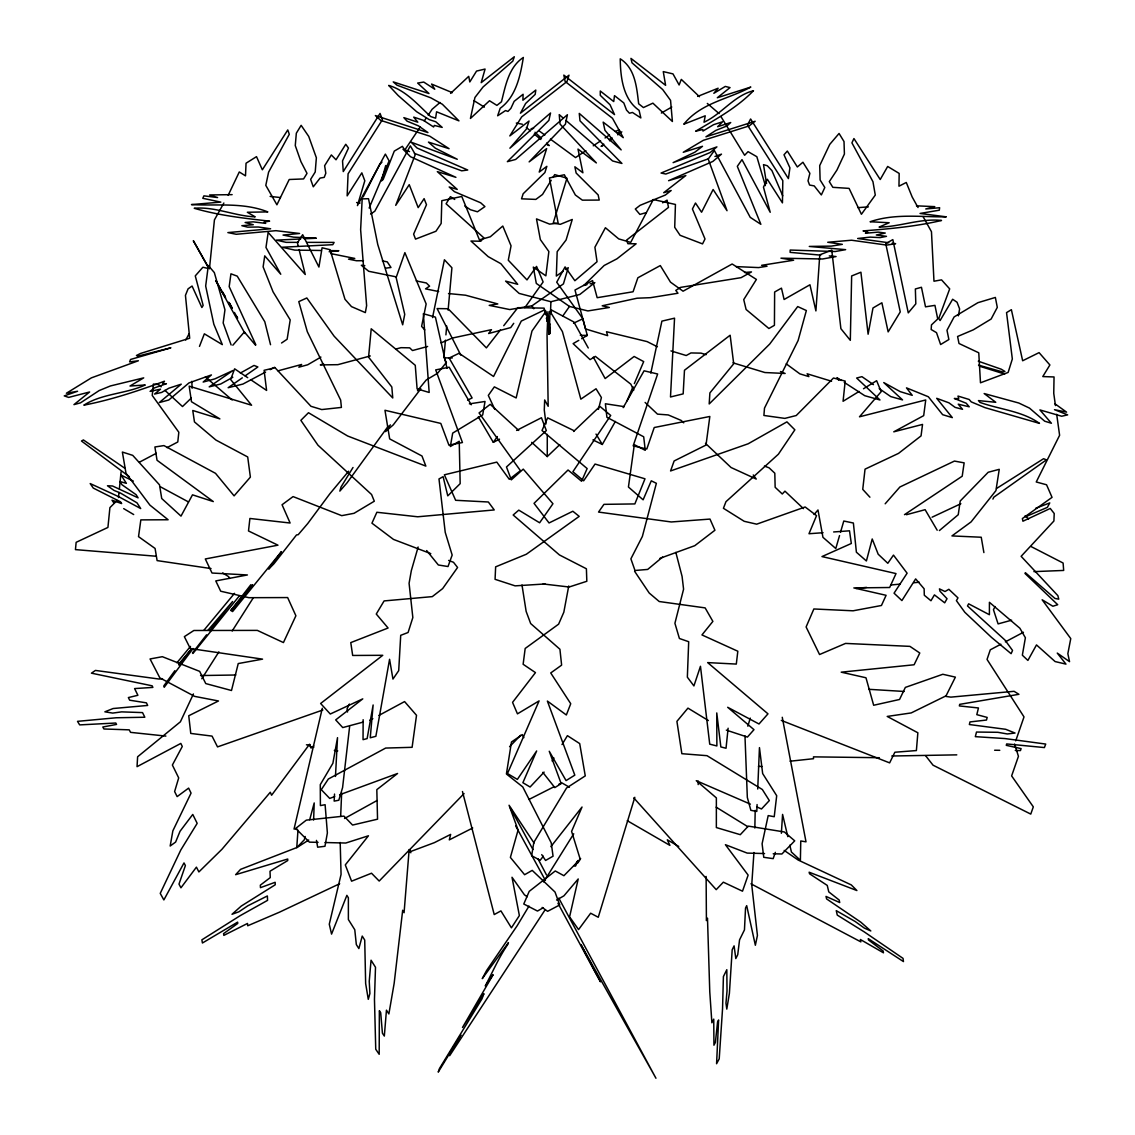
<?xml version="1.0" encoding="UTF-8"?>
<svg xmlns="http://www.w3.org/2000/svg" width="1135" height="1135" viewBox="0 0 1135 1135"><rect width="100%" height="100%" fill="white"/><g stroke="black" fill="none" stroke-linecap="round" stroke-linejoin="round"><path stroke-width="1.5" d="M363.143 719.703L363.044 739.665L367.13 738.601L373.131 704.977L370.251 737.778L375.869 736.303L389.575 659.293L392.951 679.07L398.711 670.643L400.712 635.33L408.089 632.493L412.842 617.539L409.082 583.291L411.324 570.664L418.148 547.013M754.846 828.025L755.201 810.319M313.615 819.995L314.211 802.942L309.699 819.711M549.198 334.059L549.993 311.288L562.407 331.59L580.836 399.165L596.045 388.766L601.408 397.548L598.429 409.366M549.908 327.178L549.638 333.96L547.964 311.714L547.042 334.91L548.177 406.302L544.672 399.974L544.275 410.033L545.992 423.937M550.447 313.6L550.915 301.726L579.815 294.476L594.853 282.643L590.129 283.849M531.705 442.324L547.254 456.568L547.283 434.379M340.684 815.895L341.649 792.868M757.088 804.559L756.79 811.454L750.859 810.319L747.327 797.423L744.971 735.891M757.726 789.024L759.457 747.625L762.663 773.573L776.695 795.72L774.226 816.718L768.196 815.597L762.096 843.773L763.756 857.308L773.176 858.642L775.333 852.342M334.527 794.06L334.158 801.111L338.798 800.246L342.586 787.591L349.608 726.627M335.463 776.439L337.521 737.665L332.881 763.288L320.283 784.64L320.396 805.58L325.107 804.715L327.377 832.934L324.965 846.284L317.658 847.192L316.466 840.397M781.362 833.303L782.582 814.419L787.803 836.651M753.938 852.484L751.739 884.86L757.428 935.424L755.357 945.271L746.688 905.659L745.539 908.043L744.461 929.877L739.552 939.865L737.736 954.677L735.806 958.564L734.09 945.866L732.189 949.754L729.394 993.366L726.797 1009.1L725.974 1003.141L727.024 990.926L726.811 969.701L723.406 976.582L722.541 1008.831L719.207 1058.856L716.582 1063.736L718.611 1019.968L717.575 1021.982L715.39 1042.441L713.943 1045.207L713.745 1019.131L711.886 1022.791L709.772 991.848L707.488 918.172L706.41 920.584L706.126 876.447M297.98 830.196L296.76 847.632L304.279 839.843L305.187 836.495M445.445 340.174L443.856 357.823L452.269 357.979M445.913 334.882L446.708 326.043M448.126 310.153L451.914 267.775L444.423 259.773L432.534 317.587M118.494 497.556L119.019 492.42M119.359 488.986L121.09 471.848M209.45 268.796L214.43 219.892L223.865 203.009M728.117 728.216L726.031 748.235L720.853 746.943L716.767 712.936L716.866 745.95L709.73 744.163L700.465 666.288L693.911 685.923L687.356 677.184L688.69 641.715L679.411 638.494L674.914 623.285L683.582 589.178L682.078 576.41L675.836 552.404M548.872 334.343L549.993 323.915M551.128 313.501L551.511 310.025L573.884 322L588.256 347.977M958.394 315.828L959.614 308.919L957.046 302.25L952.648 299.257L940.092 320.567L938.773 318.41L949.683 288.886L941.539 279.863L933.977 281.21L931.466 231.696L923.067 216.601M409.877 849.987L409.508 851.945L434.379 842.652L450.652 834.409L449.304 839.872L472.727 827.982M568.734 585.986L563.825 612.219L558.604 624.165L525.179 648.468L523.136 664.273L535.465 672.615L512.552 702.366L517.461 713.844L539.097 700.891L507.473 773.531L517.361 779.419L536.656 750.959L522.88 782.71L530.088 787.009L544.105 772.112M650.809 373.131L661.889 321.134L674.545 318.169L670.501 396.98L683.171 393.873L684.476 370.251L730.145 335.222L733.707 363.796L709.886 392.937L709.191 403.947L769.743 344.018L797.706 306.564L806.361 310.536L798.118 340.514L764.493 408.132L763.898 415.467L784.853 418.389L796.245 415.523L833.473 378.012L845.192 381.09L843.078 401.265L859.124 391.433M322.312 708.24L294.036 829.089L296.746 828.663M385.701 165.568L381.459 180.891L383.133 179.543L394.285 151.111L402.386 146.33L404.769 150.033L420.376 126.765M839.545 535.578L835.786 548.531L822.946 537.309L817.98 509.984L814.065 514.51M840.496 532.343L843.787 521.022L853.378 523.022L856.4 552.22L866.402 560.974L872.219 538.983L878.178 554.206L887.811 563.286L893.472 555.114L907.106 573.203L894.054 593.179L901.899 600.571L915.647 578.907L924.131 588.781L924.301 595.237L930.955 600.741L934.431 594.882L944.689 602.827L947.03 598.727L940.007 591.236L939.439 588.881L945.015 591.534L948.846 589.292L957.968 597.875L956.408 600.656L964.821 612.29L991.579 637.473L1011.115 653.675L1012.548 650.454L1005.028 640.112L967.502 605.962L968.637 603.834L989.408 614.73L989.422 602.316L1019.883 628.237L1025.387 637.756L1022.351 655.207L1027.899 660.414L1036.496 644.921L1055.11 661.563L1065.964 664.117L1057.253 653.079L1069.539 661.648L1067.851 653.675L1070.759 638.594L1042.143 599.777L1052.869 606.232L1057.721 604.714L1024.99 573.445L1025.359 572.678L1054.968 598.457L1058.771 599.166L1057.863 595.634L1021.131 556.32L1053.904 521.008L1054.216 513.517L1050.258 508.452L1022.919 521.22L1022.394 518.553L1052.046 497.357L1046.555 484.773L1036.241 481.978L1059.608 435.301L1056.685 414.318M747.851 726.201L750.249 718.115M634.805 797.295L598.259 917.264L590.654 913.221L578.566 929.608L569.586 916.867L578.212 878.958L563.939 895.827L556.59 900.055M1015.726 740.857L1024.011 716.909L987.039 659.421L990.288 649.816L1000.843 644.24M199.476 346.388L204.357 333.832L222.332 344.629L213.82 324.199L205.676 286.02L208.315 265.519L214.331 272.599L224.957 309.784L223.169 322.964L231.129 344.955M369.145 208.06L389.121 160.915L385.361 154.09L357.426 205.605L364.803 180.791L361.838 172.861L347.154 195.873L348.076 173.825L382.452 119.643L380.041 113.443L343.267 171.584L342.529 160.872L348.488 148.061L345.764 144.287L336.017 159.78L331.363 154.942L324.61 165.724L325.816 173.215L324.227 177.372L320.084 178.081L313.274 186.821L310.635 179.344L315.218 172.009L316.367 157.765L308.72 136.427L301.144 125.332L296.334 133.206L295.27 145.578L300.931 161.652L307.017 173.385L303.57 178.933L289.212 179.5L276.912 204.782L265.803 185.36L268.598 172.165L289.297 134.285L287.765 129.943L262.341 169.81L256.51 156.644L246.04 163.213L245.5 175.854L239.286 171.967L228.163 195.334M627.017 400.854L633.018 386.723M634.351 383.587L643.687 361.597L634.124 356.475L605.154 378.551L593.321 357.156M575.558 866.076L577.942 860.557L574.48 866.005M992.912 499.102L993.792 497.201L1046.427 459.874L1043.59 458.71L996.558 488.476M193.432 693.939L180.394 721.803L137.619 756.775L137.037 766.678L180.82 743.425L182.281 746.475L172.378 765.047L178.692 777.901L174.62 791.563L177.145 796.6L188.623 788.116L191.063 793.11L172.861 830.834L170.179 846.015L175.613 842.071L180.054 831.246L192.766 814.448L197.178 823.357L180.763 850.058L160.234 893.387L163.866 899.942L183.998 862.912L185.388 865.565L178.989 884.122L180.947 887.811L196.426 867.14L198.88 871.935L221.963 849.264L270.286 792.244L271.577 795.252L309.571 744.219L311.047 748.078L313.771 745.979M349.381 704.069L347.069 708.765L347.537 712.014M363.186 196.88L379.672 164.462L381.956 162.121M995.083 606.558L993.451 609.694L998.091 623.895L1011.625 620.192M185.771 340.018L188.992 333.945M592.938 439.898L602.316 444.466L615.354 421.44M623.186 407.635L644.07 370.805L657.647 373.997L633.174 445.856L646.794 449.02L654.228 427.526L709.829 416.474L706.013 445.062L674.133 460.966L670.572 470.954L748.164 443.785L786.924 421.865L794.855 429.824L778.383 454.213L725.96 501.684L723.435 508.296L744.205 521.305L756.69 524.171L805.155 506.976L816.533 515.645L808.985 533.734L823.074 532.712M528.995 906.085L517.149 925.763L486.56 970.581L482.276 978.64L508.437 942.66L507.728 944.476C498.804 957.585 492.604 972.042 485.283 985.96L493.101 974.681L462.498 1027.487L483.921 993.65L481.964 998.857L439.5 1068.489L438.224 1072.107L460.895 1035.063L449.644 1055.706L545.155 909.745M552.107 760.947L553.908 757.967M562.009 744.588L567.415 735.664L579.701 743.595L585.263 775.886L566.564 787.988L533.833 842.383L531.648 855.662L540.132 860.316L543.353 856.216M353.013 467.478L341.025 487L339.847 491.1L347.182 482.673L388.227 426.178M551.213 180.281L542.516 194.468L535.848 199.405L521.533 198.824L523.164 193.759L544.899 172.548L546.857 166.348L539.21 172.08L546.659 148.6L529.137 161.879L565.4 124.212L567.415 114.734L515.63 159.453L507.359 161.667L548.886 120.367L550.546 112.989L509.899 148.203L526.399 129.078L529.038 121.019L509.814 135.93L521.66 116.905L567.003 81.536L569.004 75.194L520.426 113.202L525.604 103.512L535.195 94.389L535.791 90.076L522.909 100.221L523.093 94.29L514.155 101.341L510.892 108.35L507.955 111.429L505.529 110.563L497.655 115.784L500.195 108.279C515.999 96.801 520.398 75.733 523.334 57.459C508.664 67.178 505.501 85.877 501.471 101.767L496.903 105.385L489.497 100.745L470.443 118.451L474.927 97.496L483.084 86.955L512.821 61.106L514.297 56.75L481.197 82.656L485.085 69.051L476.544 71.079L469.805 81.947L468.741 76.329L450.609 93.396M552.958 177.457L554.703 174.62L566.961 178.209L553.227 223.027L560.335 224.319L572.253 219.466L566.095 239.996L557.172 251.686L556.349 276.032L562.946 271.393M543.722 881.923L573.742 833.785M577.8 862.983L580.638 858.528M201.789 678.744L218.885 651.873M232.178 630.989L253.062 598.159M424.277 120.948L426.221 118.04M428.179 115.132L432.08 109.3L440.025 102.49M478.303 416.8L493.314 442.338L497.357 436.564M562.69 316.126L569.486 306.45L587.916 310.933L609.339 307.471L602.203 305.783L637.118 298.207L650.454 297.682L677.978 293.241L675.779 290.418L680.603 287.368L741.07 277.664L751.483 271.918L744.503 272.499M513.729 323.319L510.707 327.589L488.632 333.52L491.469 329.675L452.269 338.074L441.075 342.869M524.852 307.628L543.126 281.962L536.543 266.399L526.995 279.905L508.296 260.227L511.048 245.827L502.791 226.049L490.306 236.775L479.424 239.868L461.775 196.468L441.813 200.682L441.16 223.467L435.939 231.256L415.523 239.116L413.622 234.15L426.49 204.711L424.107 198.653L418.177 207.62L409.238 184.664L395.718 205.35L415.311 154.516L410.345 145.847L374.791 211.238L370.592 214.061M390.355 424.859L385.545 431.612L393.263 424.873L420.815 388.794L417.524 390.695L426.221 380.012L437.628 373.216L446.381 362.462L444.707 359.369M174.889 670.672L163.823 685.866L164.22 687.271L193.049 648.525M178.919 665.138L191.815 648.525L178.663 664.188M206.584 634.805L192.496 652.852L192.922 653.49L239.343 595.889M209.833 630.649L232.59 601.507L208.045 630.18M500.478 329.859L486.39 347.877L448.126 308.748L437.103 308.564L460.782 355.071M503.741 325.702L517.83 307.67L544.105 308.138L545.708 314.792L544.573 309.898L521.291 321.063L493.555 376.48L459.037 353.283L449.12 358.036L472.117 397.945L467.592 400.13M550.872 846.653L582.028 807.028L571.6 831.387L580.198 859.181L563.911 875.709L555.256 870.971L529.208 891.372L523.774 903.999L537.493 911.05L543.367 907.674M250.849 584.709L230.76 610.602L252.594 584.823L231.795 611.141L232.604 611.552L281.409 551.653L268.697 569.075L273.961 563.74L296.519 534.926L298.193 534.698L307.698 523.59L329.774 493.881L348.658 471.195M176.946 662.741L190.496 646.411M204.045 630.081L234.534 593.335M232.859 345.196L244.38 331.959L255.46 345.097M885.172 503.798L899.913 486.986L954.422 461.08L964.14 462.853L962.21 476.203L904.481 514.666M464.059 793.592L379.189 881.044L371.514 873.226L351.595 881.186L345.295 864.898L368.449 835.786L345.764 843.035L324.979 842.525M509.572 746.688L520.639 735.281M117.118 500.464L109.911 507.629L107.924 527.434L76.144 542.317L75.449 549.624L156.318 556.249M191.304 398.059L182.508 406.543L164.915 390.341M547.254 456.568L559.796 444.622M573.601 431.484L599.947 406.415L610.701 415.453L572.891 471.72L583.645 480.8L595.038 464.059L644.992 478.8L634.862 503.926L603.948 504.351L598.542 512.069L671.267 521.972L709.985 519.078L714.922 530.244L694.776 545.68L659.903 558.363M939.383 530.556L958.238 514.722L960.238 500.989L988.202 472.259L999.254 469.322L995.92 490.646L971.092 521.901L951.953 535.919L981.236 537.238L983.889 552.589M662.57 557.086L647.688 569.429L634.99 570.494L630.89 558.831L642.367 536.458L656.37 483.311L651.291 480.814L643.119 499.811L628.435 487.028L634.323 444.679L645.262 450.34L643.701 436.791L606.913 417.311L605.381 403.762L624.222 406.642M603.777 144.173L601.082 146.358L602.756 145.805M609.197 139.818L611.893 137.633M617.298 133.263L620.008 131.093M609.566 140.825L612.29 138.825M617.738 134.838L621.824 131.844M565.585 269.534L568.238 267.69L563.428 283.892L532.003 305.797L509.728 309.557L489.213 305.358L497.797 303.953L465.563 295.214L448.524 293.554M242.323 377.827L228.149 387.716L242.904 384.07L265.59 372.053M245.146 375.855L257.886 366.96L254.041 365.442L240.379 373.046M281.551 343.011L287.141 339.223L290.205 319.9L273.067 291.851L263.121 266.867L264.739 255.872L280.771 274.244L265.973 247.444L268.172 232.434L305.258 274.514L299.072 249.53M585.873 150.714L575.53 157.566L550.404 139.137M593.25 145.805L600.628 140.896M605.054 137.959L609.481 135.022M308.706 840.028L297.058 847.462L240.592 869.353L235.626 874.688L287.723 859.025L287.737 860.557L270.002 871.212L270.272 877.596L260.326 885.158L260.468 887.655L275.152 882.292L275.238 884.775L241.244 906.085L232.008 914.285L238.889 911.802L247.87 905.773L267.363 895.955L267.562 900.353L240.237 915.633L201.874 939.837L202.427 943.001L237.626 922.131L237.768 923.422L223.581 933.623L223.822 935.396L247.501 923.45L247.7 925.777L279.494 912.171L339.663 883.725M863.508 388.752L876.631 380.707L881.157 391.688L859.493 416.8L925.734 399.96L923.691 415.637L893.77 431.825L922.542 424.419L921.053 435.897L898.537 453.376L865.04 469.152L862.742 489.369L869.907 497.201M662.641 202.81L667.096 200.143L668.472 207.393L626.477 240.18L627.91 243.713L636.125 243.784L616.958 258.808L604.175 265.476L583.816 285.467L586.965 284.658M320.907 357.099L307.684 364.789L298.831 367.187L301.612 364.463L278.047 370.833M661.35 113.046L671.778 107.03M578.807 340.344L573.118 343.621L590.072 359.625L595.364 356.39L630.847 384.197L633.756 390.128M581.645 338.698L587.32 335.421L574.991 290.049L592.569 280.572L597.166 297.696L633.075 291.766L637.87 277.777L660.3 265.576L670.487 282.133L683.057 291.198L732.16 264.001L756.407 279.437L743.737 299.612L746.106 309.486L768.892 328.512L774.425 325.319L774.637 292.007L781.462 288.148L784.101 299.498L809.95 284.772L815.909 310.919L819.782 254.822L831.756 250.154L840.893 328.668L850.314 340.33L851.647 275.961L860.912 272.216L868.105 334.215L872.985 307.982L881.881 302.79L888.152 331.888L900.254 311.926L885.74 243.642L892.819 239.613L908.27 312.863L915.817 303.854L915.363 288.971L921.45 287.283L925.507 306.833L934.942 305.372L937.737 318.992L931.48 324.88L931.168 329.519L936.503 332.654L940.617 344.529L948.874 339.535L946.987 330.257L954.109 316.949L977.902 302.69L995.367 297.441L997.296 307.372L991.153 319.006L973.319 329.817L957.585 336.485L959.004 343.494L978.767 352.801L980.484 382.793L1008.135 372.436L1012.335 358.986L1006.546 312.622L1011.384 309.685L1022.649 360.76L1039.078 352.63L1049.889 364.973L1042.781 376.565L1054.046 376.962L1053.748 393.334L1055.451 405.578M232.803 377.274L220.658 384.027L209.195 386.879L232.973 370.507L214.884 378.877L203.165 382.055L211.422 374.933L188.992 382.906L168.774 400.002L159.297 402.556L181.26 384.169L168.931 388.184L161.709 392.398L154.559 394.058L160.517 389.163L150.104 391.376L154.275 387.971L166.405 383.715L162.589 383.829L164.476 381.218C138.399 390.809 111.556 399.79 83.848 405.167C102.107 393.49 126.028 393.873 145.252 384.964L130 386.028L143.705 377.87L110.45 385.943L99.156 390.568L80.486 402.854L73.945 404.627L89.622 391.986L68.639 397.406L64.241 395.888L77.591 391.249L66.397 393.235L91.396 377.856L138.371 360.76L129.603 361.881L130.539 359.469L170.888 347.807L137.832 356.163L136.47 355.51L140.513 353.453L189.687 338.23L185.445 295.37L188.07 288.857L192.07 286.048L201.874 307.528L203.151 305.443L195.263 275.89L202.895 267.236L207.804 268.399M344.543 818.491L377.004 800.544M369.811 720.314L372.833 718.682M378.877 715.433L404.571 701.586L416.517 715.305L412.104 747.312L385.659 748.064L328.356 779.007L321.29 789.676L329.703 798.416L334.669 796.586M270.13 369.655L274.656 367.258M1005.369 641.842L1023.458 632.266M139.477 462.158L156.332 453.276M167.058 447.63L177.784 441.983L178.833 432.265L152.232 395.448L153.409 384.056L158.63 384.552L161.156 386.865M493.314 442.338L499.528 439.16M516.609 430.435L541.452 417.737L546.332 430.591L506.48 466.982L511.303 479.85L523.249 469.124L552.944 503.741L539.622 522.781L518.78 510.14L513.176 515.006L559.442 554.944L586.398 568.777L586.823 581.276L569.146 587.008L543.14 583.957M528.981 799.451L553.979 786.782M558.661 784.399L561.782 782.824L569.401 787.222M573.558 323.22L582.822 318.751L556.717 282.204L565.074 266.895L574.877 280.728L597.053 261.731L594.91 247.231L605.409 227.738L618.717 238.903L630.705 242.393L653.292 199.547L675.438 204.456L674.715 227.312L680.078 235.3L702.537 243.897L705.005 238.974L692.421 209.01L695.485 203.023L701.572 212.231L713.12 189.502L727.024 210.713L708.212 159.056L714.369 150.515L750.235 217.352L760.861 224.304L737.31 166.348L741.992 159.624L770.211 212.288L763.472 187.119L767.331 179.245L782.441 202.867L782.809 180.678L747.483 125.12L750.604 118.976L788.399 178.592L789.917 167.852L784.001 154.786L787.335 151.069L797.352 166.973L802.927 162.248L809.879 173.329L808.021 180.82L809.567 185.048L814.206 185.899L821.343 194.936L824.819 187.502L820.108 179.968L819.711 165.596L829.756 144.372L839.063 133.462L844.014 141.549L844.412 154.034L836.963 170.023L829.302 181.628L832.849 187.332L849.079 188.382L861.408 214.274L875.284 195.078L872.957 181.699L851.917 142.854L853.931 138.541L880.221 179.529L887.683 166.462L899.175 173.428L898.963 186.197L906.283 182.48L912.171 196.979L918.045 207.535M932.09 517.191L960.863 503.727M615.269 131.49L619.355 129.702M1025.529 516.751L1047.378 507.359L1049.761 502.904L1035.602 508.324M339.635 794.77L397.562 773.488L376.82 789.648L377.544 819.186L352.574 825.06L343.962 816.122L306.308 820.137L295.668 828.422L309.401 842.142L318.055 842.354M697.67 96.418L718.129 88.218L713.844 93.311L725.293 86.43L730.032 87.594L717.32 97.752L750.817 87.069C728.088 99.383 701.26 102.661 683.767 124.24L705.246 115.798L704.026 122.211C721.605 114.195 733.891 95.666 753.484 90.729C736.7 107.995 715.745 119.26 695.656 131.22L702.82 129.504L702.948 131.064L713.574 124.666L722.64 121.757L717.632 126.709L730.713 122.537L726.911 125.971L715.859 130.397L705.942 136.796L755.158 121.261L749.114 125.942L703.303 140.329L683.256 152.289L702.508 146.302L694.861 152.189L673.112 162.631L716.909 146.883L710.155 152.544L661.052 173.059L665.819 174.024L708.396 158.815M714.937 156.474L721.491 154.133L712.865 161.425L668.586 180.692L685.852 175.528L663.705 192.709L671.182 190.51L665.337 195.05L640.083 205.336L635.316 209.024L639.885 214.43L646.326 212.585M323.546 363.739L320.325 364.902L337.861 364.675L370.28 355.95M322.893 709.985L217.523 746.901L212.046 736.104L190.765 733.437L188.75 715.745L218.473 700.976L194.667 696.379L159.836 677.865L150.061 658.953L162.348 656.697L199.661 671.367L205.761 683.582L231.497 690.506L238.236 663.564L262.554 659.137L190.311 648.553L184.367 636.65L193.858 630.492L257.347 630.393L283.438 642.566L295.894 615.766L287.637 597.563L248.877 597.691L220.701 591.221L215.778 580.921L247.416 574.963L212.018 573.033L205.307 558.959L277.962 545.183L248.508 530.967L249.899 518.468L290.12 523.022L282.062 504.749L293.071 496.591L341.72 515.659L354.049 513.304L374.309 501.216L371.585 494.519L317.97 445.204L300.86 420.333L308.479 412.729L347.665 436.01L425.852 466.102L421.979 456L389.674 438.904L384.964 410.274L440.806 423.426L448.921 445.161L462.442 442.536L435.698 369.897L449.162 367.215L471.238 404.769M395.86 349.055L400.981 347.679L409.664 347.835L412.502 350.545L427.625 346.473M906.439 514.708L925.124 509.686L937.169 530.215M363.044 722.13L342.742 727.578L335.69 719.902L362.774 698.862L330.285 714.014L320.623 703.487L382.75 655.306L352.673 655.462L350.772 642.609L388.085 628.01L376.267 614.035L384.098 600.926L432.293 596.627L442.65 588.597L457.575 567.486L453.503 562.293L448.637 560.435M469.393 403.861L485.028 401.478L482.687 414.942L452.695 433.102L450.34 446.523L459.235 441.26L460.172 483.652L447.772 495.867L443.104 476.657L438.99 478.956L445.232 532.372L452.17 555.072L448.013 566.535L438.351 564.989L426.661 550.56M385.701 268.158L390.993 267.491L387.262 261.873L382.381 260.894M329.15 251.771L338.84 250.721L330.015 250.608M790.045 761.216L813.511 758.705L813.483 756.861L879.37 757.712M162.489 678.702L159.042 679.042L95.425 670.43L91.438 673.168L152.161 685.824L152.885 687.413L134.597 688.576L137.888 695.287L128.369 697.571L129.702 700.21L146.415 702.849L147.678 705.445L113.117 708.524L104.874 711.815L112.691 713.092L121.601 711.872L142.528 712.596L144.826 717.235L116.181 717.774L77.506 721.349L79.677 724.896L115.784 723.023L116.564 724.414L102.803 727.01L103.923 728.982L129.234 729.848L130.568 732.359L165.88 736.09M856.045 588.427L866.572 587.391M891.145 584.979L899.927 584.114M913.973 582.737L919.236 582.212M531.137 128.638L533.62 128.397M857.975 207.662L868.36 206.854M833.643 531.96L849.505 530.811L851.321 543.481L821.981 556.576L896.012 573.586L889.656 587.504L853.832 587.93L886.094 595.308L881.441 605.494L853.08 610.8L813.866 608.97L806.105 626.96L819.555 654.526L845.561 643.417L909.929 646.368L919.776 653.008L914.115 664.769L841.205 672.175L865.977 677.765L873.666 705.261L899.544 699.472L905.361 687.399L942.816 674.275L955.386 677.127L946.051 695.826L911.221 712.922L887.215 716.44L917.86 732.77L916.385 750.561L894.862 752.235L889.641 762.876L781.306 720.413M545.041 583.972L515.106 585.859L495.073 579.318L495.64 566.847L526.328 554.249L579.205 516.368L572.849 511.247L549.056 522.965L534.032 503.358L568.039 470.003L581.574 481.254L587.15 468.571L542.019 430.505L547.637 417.85L574.197 430.775M300.676 238.974L276.344 240.138L286.148 242.351L298.136 242.365M304.152 238.804L316.325 238.222L293.554 237.144L283.041 235.044L299.583 233.484L275.933 230.675L236.25 234.278L227.865 232.59L270.612 228.773L258.34 227.014L247.685 227.142L241.854 225.695L253.261 224.716L245.132 222.488L253.062 221.836L265.689 223.368L264.001 222.119L269.605 221.155C244.408 218.303 218.885 215.494 194.241 208.287C214.941 206.4 234.846 216.09 255.191 216.856L247.345 212.259L267.832 211.905C243.145 202.129 216.941 206.031 191.475 204.584L220.8 202.115L202.782 198.299L203.917 195.858L217.594 197.547L209.634 194.965L232.136 194.638M1033.914 571.629L1063.679 570.437L1063.098 563.017L1031.162 546.602M891.798 756.009L956.791 754.86M200.555 675.552L235.825 674.999M363.455 260.709L356.532 260.752L348.516 259.135L354.744 258.425L331.065 253.658M306.705 242.365L334.116 242.408L332.796 244.692L282.161 247.246L294.745 250.111L321.205 250.48M994.615 750.235L999.779 750.306M1015.286 750.505L1020.45 750.561L1021.103 748.618L1006.263 745.326L1006.688 743.936L1044.399 747.568L1045.718 744.063L1004.929 738.559L975.334 736.658L976.497 732.047L997.835 732.302L1007.312 733.962L1015.045 733.04L1005.695 729.294L969.361 724.527L969.985 721.931L986.485 720.044L987.18 717.419L976.809 714.653L978.455 707.97L959.359 705.927L959.699 704.353L1018.904 694.308L1014.08 691.314L950.875 697.131L945.725 696.393M758.464 766.38L761.996 766.437M580.311 335.293L587.32 335.421M764.55 853.548L747.199 853.094L725.407 844.695L748.135 875.113L742.503 891.188L723.335 882.179L716.213 889.656L633.784 797.919M773.219 853.761L781.901 853.988L794.713 840.836L784.342 831.969L748.306 826.11L740.29 834.679L716.355 827.557L716.369 797.891L696.266 780.681L750.363 804.133M306.436 744.801L309.94 744.915L310.366 746.759L313.785 747.27M736.076 266.597L758.577 267.59L767.019 266.243L761.613 265.32L793.62 260.227L780.951 258.17L822.577 258.993L836.069 256.553L829.259 255.928M868.871 689.314L904.141 691.456M916.47 205.832L934.772 206.641L925.763 208.968L939.638 207.719L939.283 210.202L920.059 213.451L946.278 216.842C920.896 217.111 895.047 213.266 870.105 221.736L889.159 222.744L879.1 227.085C899.842 226.901 920.499 218.133 941.511 220.46C915.675 226.56 889.216 228.859 863.054 230.916L867.736 232.065L865.438 233.257L878.192 232.122L885.257 233.044L876.319 235.002L886.478 236.35L880.15 237.598L870.219 237.13L857.663 238.492L888.719 242.748M820.747 255.148L790.116 252.353L790.187 250.041L835.176 251.53L845.646 249.657L809.283 246.437L831.26 246.111L842.326 244.351L827.727 242.266L851.548 240.223L886.747 245.103L895.614 243.699L892.167 243.216M270.116 196.412L280.459 197.547M364.817 265.675L361.341 265.264L368.733 271.293L395.86 276.798M211.025 568.564L157.112 560.605L155.084 548.46L138.527 536.642L140.839 519.887L168.108 519.759L149.919 505.132L125.999 473.252L122.367 452.042L132.724 455.362L159.51 484.858L161.723 498.52L181.004 516.113L192.496 494.832L213.309 501.585L157.041 460.271L154.899 446.977L163.937 445.587L215.508 473.323L234.094 495.867L250.381 477.111L247.7 456.965L215.948 440.068L194.454 421.908L192.766 410.487L219.864 418.886L191.475 401.733L189.176 386.141L251.587 405.238L230.66 379.558L234.619 368.832L247.7 377.671M334.328 750.391L337.748 750.902M356.617 202.527L360.036 203.066M516.312 123.048L522.384 124.24M416.19 280.912L426.363 282.984L429.583 286.162L425.54 288.857L438.677 291.539M550.915 301.726L519.121 293.412L505.6 281.111L517.702 284.317L500.904 263.717L488.178 256.638L470.968 241.031L480.786 241.258L483.808 237.811L446.098 203.789L450.425 196.667L454.724 199.462M978.526 365.13L1002.957 372.039L1004.901 371.457L1001.297 369.23L978.285 361.2M831.544 381.232L807.113 373.784L808.872 376.607L799.877 373.869L786.229 363.853M706.112 354.673L701.061 353.141L690.945 352.942L686.207 355.525L670.955 350.899M732.997 362.845L764.919 372.535L785.136 373.472L780.469 371.542M979.434 366.165L1004.659 374.068M726.329 730.131L747.426 737.083L753.981 729.663L727.677 707.275L759.003 723.988L767.984 713.844L707.658 662.599L736.303 664.074L737.821 651.235L701.955 634.933L712.879 621.398L705.133 607.892L659.222 601.522L649.22 593.038L634.578 571.245M547.41 144.954L549.212 145.564L546.63 143.152M452.34 92.659L431.57 84.061L434.762 89.239L423.738 82.061L417.666 83.068L428.973 93.524L393.235 81.89L397.009 85.182L430.832 97.837L442.395 104.278L458.951 120.863L436.578 111.797L435.627 118.196L430.676 116.55C417.921 104.846 405.904 90.403 388.723 85.423L398.201 95.539L416.687 111.741L429.2 119.601L435.769 121.757L442.21 127.39L434.35 125.446L433.613 126.992L423.398 120.31L413.708 117.132L417.808 122.197L403.847 117.629L407.082 121.161L418.545 125.9L427.938 132.568L375.373 115.571L380.778 120.409L429.739 136.172L449.077 148.685L428.448 142.102L435.329 148.188L457.277 159.269L411.154 142.201L417.056 148.018L467.733 170.023L461.704 170.817L414.417 153.424M409.536 151.622L403.01 149.224L410.529 156.729L455.915 177.33L437.33 171.626L457.249 189.403L449.176 186.977L454.426 191.673L480.63 202.768L484.915 206.584L477.466 211.791L470.486 209.734L464.754 206.002M764.422 466.059L769.104 467.833L774.808 473.21L775.148 487.284L782.27 493.995L784.952 491.157L803.466 508.622M430.789 553.639L393.49 539.409L371.94 523.178L376.863 512.268L417.694 516.78L494.25 509.941L488.348 501.996L455.646 500.294L444.367 474.813L496.804 462.115L509.274 479.31L520.44 470.67L479.069 412.941L490.221 404.33L518.738 430.449M756.733 806.9L761.5 808.971L769.331 800.572L762.337 789.506L707.006 755.683L681.851 753.697L676.914 721.363L687.952 708.126L708.353 720.541M133.32 481.098L121.09 475.111L126.368 483.326L119.913 481.51L122.027 484.773L136.087 494.676L138.115 497.854L112.521 485.993L107.484 485.766L114.039 490.433L120.452 493.044L137.023 502.862L140.697 508.565L118.65 496.662L90.19 483.567L93.283 488.078L120.48 501.798L121.644 503.557L112.024 500.209L113.684 502.677M657.392 346.785L647.078 341.592L606.487 331.732L607.679 335.662L585.504 328.937L582.822 318.751M160.404 486.801L188.396 501.897M750.959 883.81L860.855 941.866L860.387 939.51L883.456 952.804L883.158 951.002L868.502 939.964L868.261 938.659L903.446 961.572L903.049 958.394L864.303 931.92L837.275 915.094L836.254 910.653L855.222 921.535L864.359 928.104L870.8 930.941L860.827 922.173L826.62 898.934L826.01 896.423L839.716 902.538L839.162 900.027L828.777 891.883L827.245 885.413L809.553 873.78L809.142 872.219L856.897 890.549L851.293 884.917L798.203 860.06L784.186 850.413M678.716 846.412L667.309 839.815L669.905 845.376L627.272 820.704M123.687 508.622L133.689 514.552M716.171 807.184L747.866 826.72M473.834 100.589L484.361 107.116M222.701 572.948L228.632 576.651L229.653 578.396M841.333 380.495L836.935 377.643L838.694 380.268M844.256 382.396L864.756 395.704L879.966 399.96L856.627 378.026L861.933 376.664L873.453 384.637M250.608 379.629L266.597 390.426L264.1 370.322L275.025 367.697L310.962 406.302L321.744 409.565L341.408 407.422L340.67 400.116L307.301 331.69L298.789 301.626L306.819 297.966L334.101 336.159L392.753 397.974L391.816 386.978L368.577 357.114L371.216 328.795L415.268 365.3L417.098 388.894L429.172 392.455L423.355 313.714L435.4 317.119L447.006 368.378M124.822 468.23L83.422 439.954L81.465 441.004L129.404 476.771M879.214 388.61L890.734 396.583L902.552 399.903L883.754 382.566L900.282 391.66L912.242 395.32L906.482 387.872L928.345 396.753L942.646 414.686L952.336 417.623L936.701 398.314L948.945 402.84L955.088 407.366L962.551 409.309L958.238 404.173L969.247 406.812L966.211 403.237L954.336 398.484L958.749 398.74L957.968 396.058L969.177 399.492L971.262 401.903L985.052 407.664L1039.476 423.383C1022.536 411.125 999.58 409.437 980.03 402.428L978.441 400.598L995.764 402.287L984.158 393.547L1018.762 403.01L1029.488 408.103L1044.697 421.198L1051.407 423.256L1039.915 409.919L1061.651 416.233L1067.666 414.885L1054.5 409.678L1066.574 412.133L1054.713 403.634M569.486 306.45L536.302 283.424L533.322 267.094L545.864 275.848L548.858 251.544L540.345 239.57L536.486 218.885L549.638 224.134L558.15 223.098L549.411 177.94L564.336 174.762L575.36 194.993L582.369 200.157L599.223 200.072L598.159 194.95L576.154 173.045L574.877 166.788L582.893 172.775L577.999 149.082L596.357 162.929L560.052 124.126L559.243 114.621L563.244 118.097M527.179 896.764L524.455 894.82L512.013 877.27L519.376 915.562L511.417 927.848L500.918 910.894L494.222 914.569L462.47 791.521M542.175 907.433L547.623 911.32L559.725 904.936L555.015 892.039L532.216 870.389L524.597 874.716L510.381 857.422L518.085 830.054L509.062 805.24L534.046 843.021M539.238 130.951L544.814 135.037M526.342 127.503L530.286 130.78M534.245 134.058L540.827 139.506M699.472 96.716L681.298 79.393L679.127 84.983L672.984 73.888L663.266 71.604L665.607 85.324L630.961 58.396L631.982 62.794L662.698 89.566L670.558 100.362L672.402 121.488L652.895 103.157L643.431 107.555L638.664 103.782C636.721 87.736 635.316 68.299 620.235 58.836C620.476 77.052 622.945 99.142 639.09 110.35L640.849 117.927L632.45 112.45L629.457 113.245L626.506 110.067L623.824 102.959L614.489 95.624L613.737 101.554L600.287 91.027L600.287 95.34L610.048 104.761L614.532 114.607L563.825 75.109L565.145 81.507L612.474 118.267L623.271 137.661L603.167 122.126L604.927 130.255L621.171 149.905L579.261 113.415L579.999 120.835L621.937 163.454L612.588 160.957L565.911 120.409M707.318 103.455L719.093 113.571M205.378 376.933L232.136 399.974M535.011 132.256L541.466 138.314M683.724 422.83L681.156 420.418L668.231 414.928L657.491 414.133L645.106 402.443M705.473 443.359L731.068 467.521L756.25 479.055L753.243 474.955M1025.175 515.687L1028.58 519.007M424.788 329.902L421.61 326.383L426.15 303.967L404.883 252.637L396.143 277.55L404.727 314.338L402.67 324.809L377.756 244.507L368.52 198.71L362.178 198.88L360.632 229.724L366.619 305.627L365.342 312.607L351.495 306.62L344.983 299.285L330.086 249.714L322.099 247.77L318.921 267.051L302.662 234.69L297.427 242.862L298.25 246.196M542.8 772.353L554.816 787.605L561.187 783.632L549.241 751.256L566.067 780.596L574.807 775.148L547.382 701.075L566.351 714.979L570.735 703.714L550.73 672.956L561.626 665.138L559.924 649.248L530.669 623.555L526.143 611.41L521.986 584.993M925.578 755.655L933.041 765.189L1030.764 814.093L1033.318 806.857L1011.625 775.914L1018.436 756.321L1014.619 744.049M541.736 854.641L545.58 860.458L553.057 856.201L551.227 842.823L522.753 786.924L506.409 773.999L511.474 741.992L522.299 734.6L523.859 737.651M720.924 116.55L744.631 155.282L748.064 151.65L756.846 156.715L765.359 185.601M532.003 305.797L533.805 308.763M596.017 434.081L602.316 444.466M222.503 292.021L225.056 296.419M236.08 315.615L237.612 318.268L234.42 312.466M208.386 267.293L193.319 240.691L208.017 266.909M216.161 281.097L225.652 297.98M228.688 302.492L231.994 308.394M215.806 280.799L245.004 333.534M222.375 291.908L224.702 296.15M228.83 302.293L232.022 308.096M557.938 903.247L595.861 973.518L600.528 981.818L580.936 944.575L655.959 1078.25L558.803 898.154M515.687 825.939L545.41 880.405M229.44 303.059L232.022 307.784M510.183 807.638L532.953 849.547M538.018 858.855L546.502 874.971M410.856 852.768L409.153 849.562L404.074 912.724L402.684 910.256L394.157 983.336L388.879 1013.938L386.453 1010.178L384.325 1036.071L382.424 1033.219L380.707 1012.746L379.36 1010.675L379.189 1054.302L375.742 1049.265L374.465 999.353L375.501 967.275L371.06 960.21L369.244 981.278L369.897 993.48L368.279 999.339L365.654 983.548L364.718 940.05L362.235 936.077L358.859 948.562L356.333 944.575L354.773 929.749L348.374 919.534L348.374 897.785L346.87 895.345L331.562 934.105L329.278 924.202L341.067 874.39L340.188 842.482M494.775 409.338L488.305 395.42L494.349 386.865L516.155 397.945L531.974 331.051L545.992 311.217L548.035 322.652M255.843 344.841L229.185 286.644L230.944 273.819L237.229 276.145L264.795 321.758L270.541 344.714M782.724 195.816L771.928 170.605L767.303 165.738L763.486 164.618L766.551 183.558M546.502 318.126L547.297 321.446M548.9 328.1L550.092 333.094M546.517 318.055L547.283 321.318M548.843 327.845L550.007 332.739M789.818 845.206L791.436 852.044L800.388 860.287L800.771 840.964L806.006 841.829L782.256 717.277M548.914 327.547L549.78 332.441M191.801 381.332L192.141 388.227M698.167 781.064L698.195 784.583"/></g></svg>
